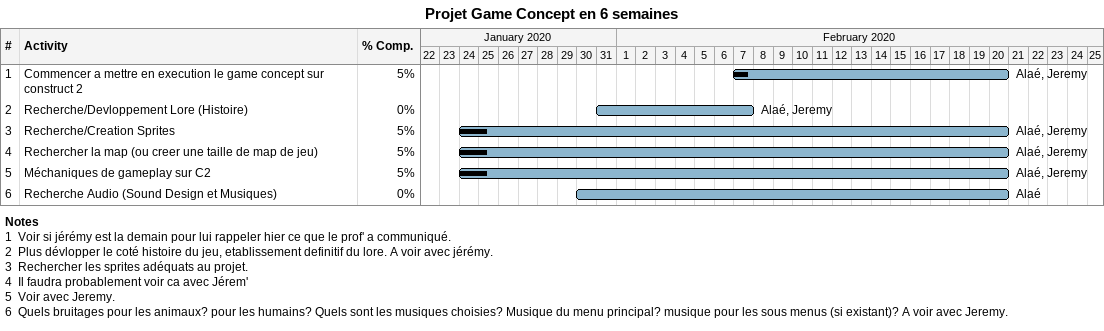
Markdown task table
Projet Game Concept en 6 semaines

| ID | Task | Start | Finish | Resources | % complete |
|---|---|---|---|---|---|
| 1 | Commencer a mettre en execution le game concept sur construct 2 | 2020-02-07 | 2020-02-20 | Alaé, Jeremy | 5 |
| 2 | Recherche/Devloppement Lore (Histoire) | 2020-01-31 | 2020-02-07 | Alaé, Jeremy | 0 |
| 3 | Recherche/Creation Sprites | 2020-01-24 | 2020-02-20 | Alaé, Jeremy | 5 |
| 4 | Rechercher la map (ou creer une taille de map de jeu) | 2020-01-24 | 2020-02-20 | Alaé, Jeremy | 5 |
| 5 | Méchaniques de gameplay sur C2 | 2020-01-24 | 2020-02-20 | Alaé, Jeremy | 5 |
| 6 | Recherche Audio (Sound Design et Musiques) | 2020-01-30 | 2020-02-20 | Alaé | 0 |

Notes
- 1: Voir si jérémy est la demain pour lui rappeler hier ce que le prof' a communiqué.
- 2: Plus dévlopper le coté histoire du jeu, etablissement definitif du lore. A voir avec jérémy.
- 3: Rechercher les sprites adéquats au projet.
- 4: Il faudra probablement voir ca avec Jérem'
- 5: Voir avec Jeremy.
- 6: Quels bruitages pour les animaux? pour les humains? Quels sont les musiques choisies? Musique du menu principal? musique pour les sous menus (si existant)? A voir avec Jeremy.
